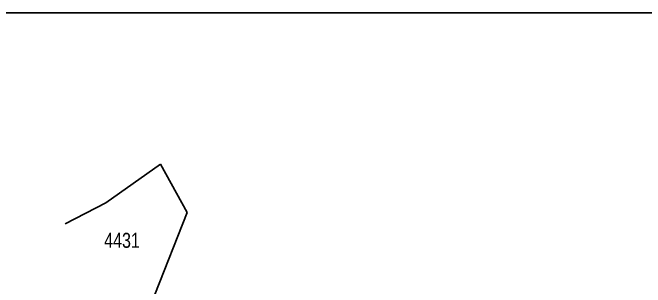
# Model space of a CAD drawing. Header units: metres. Extents: x -750 to 1235, y -4011 to -2636.
# Drawn here: x -644.2 to -538.8, y -2681.4 to -2635.6 of the extents above; entities that cross this region are included whole.
import ezdxf

# ---------------------------------------------------------------- set-up
doc = ezdxf.new("R2010")
doc.units = ezdxf.units.M
doc.header["$MEASUREMENT"] = 0
for name, color, linetype in [('EDIT2', 7, 'CONTINUOUS'), ('LOTS', 8, 'CONTINUOUS'), ('NO_LOT', 7, 'CONTINUOUS')]:
    doc.layers.add(name, color=color, linetype=linetype)
doc.styles.add('MtXpl_MS_Shell_Dlg_2', font='')
doc.styles.get('MtXpl_MS_Shell_Dlg_2').set_extended_font_data('MS Shell Dlg 2')

msp = doc.modelspace()

# ---------------------------------------------------------------- linework, layer by layer
at = {"layer": 'EDIT2', "color": 7}
msp.add_line((-749.54, -2635.63), (1235.49, -2635.63), dxfattribs=at)
at = {"layer": 'LOTS', "color": 7}
for p, q in [((-628.62, -2667.3), (-619.54, -2660.84)), ((-619.54, -2660.84), (-615.06, -2668.92)), ((-635.41, -2670.78), (-628.62, -2667.3)), ((-615.06, -2668.92), (-620.49, -2682.56))]:
    msp.add_line(p, q, dxfattribs=at)

# ---------------------------------------------------------------- texts
at = {"layer": 'NO_LOT', "color": 7, "linetype": 'Continuous', "style": 'MtXpl_MS_Shell_Dlg_2', "width": 0.8}
msp.add_text('4431', height=2.5, dxfattribs=at).set_placement((-628.91, -2674.79))

doc.saveas('drawing.dxf')
